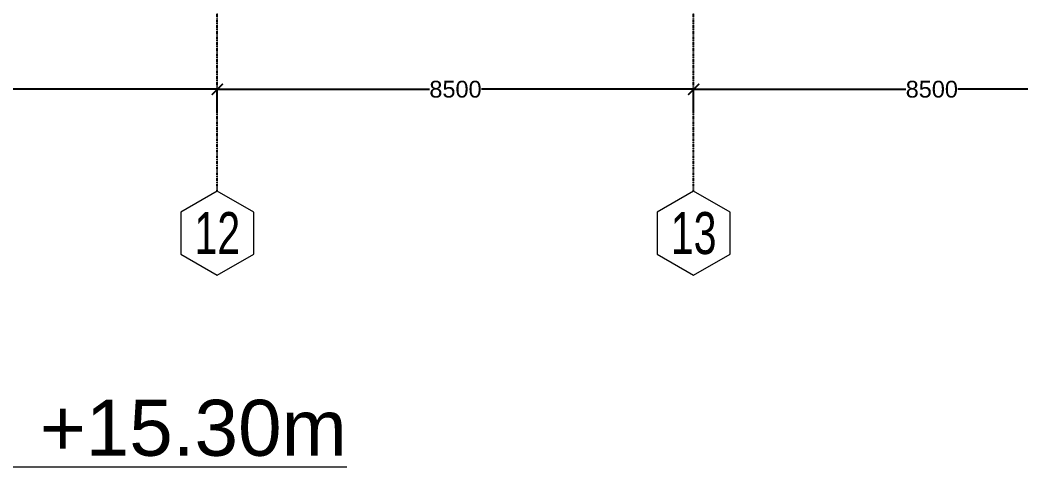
# Model space of a CAD drawing. Header units: millimetres. Extents: x -12345 to 95575, y -11225 to 31862.
# Drawn here: x 47479 to 65341, y -8835 to -851 of the extents above; entities that cross this region are included whole.
import ezdxf
from ezdxf.enums import TextEntityAlignment as Align

# ---------------------------------------------------------------- set-up
doc = ezdxf.new("R2010")
doc.units = ezdxf.units.MM
doc.header["$LTSCALE"] = 0.95
doc.linetypes.add('DXK_LINE_DOT3', pattern=[5.9187, 2.979, -0.9799, 0.9799, -0.9799])
for name, color, linetype in [('COTAS', 8, 'Continuous'), ('HCB-EJES', 1, 'Continuous'), ('HCB-ROTULOS', 2, 'Continuous')]:
    doc.layers.add(name, color=color, linetype=linetype)
doc.layers.add('HCB-TEXT-H1', color=6, linetype='Continuous', lineweight=18)
doc.layers.add('HCB_EJES', color=1, linetype='DXK_LINE_DOT3', lineweight=9)
doc.styles.add('VERDANA', font='arial.ttf')
doc.dimstyles.new('1.125', dxfattribs={"dimscale": 0, "dimtxt": 300, "dimasz": 200, "dimexe": 4, "dimexo": 4, "dimgap": 15, "dimtad": 0, "dimdec": 0, "dimzin": 4, "dimdsep": 46, "dimtxsty": 'VERDANA', "dimblk": 'ARCHTICK', "dimcen": -10, "dimclrd": 256, "dimclrt": 3, "dimadec": 0, "dimazin": 0, "dimtfac": 1, "dimtdec": 0, "dimtmove": 2, "dimatfit": 0, "dimldrblk": 'OBLIQUE', "dimfxl": 0.05, "dimtolj": 1, "dimtzin": 0, "dimarcsym": 0})

# ---------------------------------------------------------------- blocks, each defined once
blk = doc.blocks.new('_ArchTick')
at = {"color": 0, "linetype": 'ByBlock', "const_width": 0.15}
blk.add_lwpolyline([(-0.5, -0.5), (0.5, 0.5)], dxfattribs=at)
blk = doc.blocks.new('*D195')
at = {"layer": 'COTAS', "color": 0, "lineweight": -2, "transparency": 16777216}
for p, q in [((42500, -2507), (42500, -2085)), ((51000, -2507), (51000, -2085))]:
    blk.add_line(p, q, dxfattribs=at)
at = {"layer": 'COTAS', "lineweight": -2, "transparency": 16777216}
for p, q in [((42500, -2089), (46287, -2089)), ((51000, -2089), (47213, -2089))]:
    blk.add_line(p, q, dxfattribs=at)
at = {"layer": 'Defpoints', "color": 0, "transparency": 16777216}
for p in [(42500, -2089), (42500, -2511), (51000, -2511)]:
    blk.add_point(p, dxfattribs=at)
at = {"layer": 'COTAS', "lineweight": -2, "transparency": 16777216, "xscale": 200, "yscale": 200, "zscale": 200, "rotation": 180}
blk.add_blockref('_ArchTick', (42500, -2089), dxfattribs=at)
at = {"layer": 'COTAS', "lineweight": -2, "transparency": 16777216, "xscale": 200, "yscale": 200, "zscale": 200}
blk.add_blockref('_ArchTick', (51000, -2089), dxfattribs=at)
at = {"layer": 'COTAS', "color": 3, "transparency": 16777216, "insert": (46750, -2089), "char_height": 300, "attachment_point": 5, "style": 'VERDANA'}
blk.add_mtext('\\A1;8500', dxfattribs=at)
blk = doc.blocks.new('_Oblique')
at = {"color": 0, "linetype": 'ByBlock', "lineweight": -2}
blk.add_line((-0.5, -0.5), (0.5, 0.5), dxfattribs=at)
blk = doc.blocks.new('*D196')
at = {"layer": 'COTAS', "color": 0, "lineweight": -2, "transparency": 16777216}
for p, q in [((51000, -2507), (51000, -2085)), ((59500, -2507), (59500, -2085))]:
    blk.add_line(p, q, dxfattribs=at)
at = {"layer": 'COTAS', "lineweight": -2, "transparency": 16777216}
for p, q in [((51000, -2089), (54787, -2089)), ((59500, -2089), (55713, -2089))]:
    blk.add_line(p, q, dxfattribs=at)
at = {"layer": 'Defpoints', "color": 0, "transparency": 16777216}
for p in [(51000, -2089), (51000, -2511), (59500, -2511)]:
    blk.add_point(p, dxfattribs=at)
at = {"layer": 'COTAS', "lineweight": -2, "transparency": 16777216, "xscale": 200, "yscale": 200, "zscale": 200, "rotation": 180}
blk.add_blockref('_ArchTick', (51000, -2089), dxfattribs=at)
at = {"layer": 'COTAS', "lineweight": -2, "transparency": 16777216, "xscale": 200, "yscale": 200, "zscale": 200}
blk.add_blockref('_ArchTick', (59500, -2089), dxfattribs=at)
at = {"layer": 'COTAS', "color": 3, "transparency": 16777216, "insert": (55250, -2089), "char_height": 300, "attachment_point": 5, "style": 'VERDANA'}
blk.add_mtext('\\A1;8500', dxfattribs=at)
blk = doc.blocks.new('*D197')
at = {"layer": 'COTAS', "color": 0, "lineweight": -2, "transparency": 16777216}
for p, q in [((59500, -2507), (59500, -2085)), ((68000, -2507), (68000, -2085))]:
    blk.add_line(p, q, dxfattribs=at)
at = {"layer": 'COTAS', "lineweight": -2, "transparency": 16777216}
for p, q in [((59500, -2089), (63287, -2089)), ((68000, -2089), (64213, -2089))]:
    blk.add_line(p, q, dxfattribs=at)
at = {"layer": 'Defpoints', "color": 0, "transparency": 16777216}
for p in [(59500, -2089), (59500, -2511), (68000, -2511)]:
    blk.add_point(p, dxfattribs=at)
at = {"layer": 'COTAS', "lineweight": -2, "transparency": 16777216, "xscale": 200, "yscale": 200, "zscale": 200, "rotation": 180}
blk.add_blockref('_ArchTick', (59500, -2089), dxfattribs=at)
at = {"layer": 'COTAS', "lineweight": -2, "transparency": 16777216, "xscale": 200, "yscale": 200, "zscale": 200}
blk.add_blockref('_ArchTick', (68000, -2089), dxfattribs=at)
at = {"layer": 'COTAS', "color": 3, "transparency": 16777216, "insert": (63750, -2089), "char_height": 300, "attachment_point": 5, "style": 'VERDANA'}
blk.add_mtext('\\A1;8500', dxfattribs=at)

msp = doc.modelspace()

# ---------------------------------------------------------------- linework, layer by layer
at = {"layer": 'HCB-EJES', "linetype": 'DXK_LINE_DOT3'}
for p, q in [((51000, -3906.8), (51000, 29407)), ((59500, -3906.8), (59500, 29407))]:
    msp.add_line(p, q, dxfattribs=at)
at = {"layer": 'HCB_EJES', "color": 40, "linetype": 'ByBlock', "true_color": 0xf8d731}
for points in [[(50350.5, -5031.8), (51000, -5406.8), (51649.5, -5031.8), (51649.5, -4281.8), (51000, -3906.8), (50350.5, -4281.8)], [(58850.5, -5031.8), (59500, -5406.8), (60149.5, -5031.8), (60149.5, -4281.8), (59500, -3906.8), (58850.5, -4281.8)]]:
    msp.add_lwpolyline(points, close=True, dxfattribs=at)

# ---------------------------------------------------------------- texts
at = {"layer": 'HCB-ROTULOS', "color": 4, "style": 'VERDANA', "width": 0.7}
for s, p in [('12', (51000, -4656.8)), ('13', (59500, -4656.8))]:
    msp.add_text(s, height=750, dxfattribs=at).set_placement(p, align=Align.MIDDLE_CENTER)
at = {"layer": 'HCB-TEXT-H1', "style": 'VERDANA'}
msp.add_text('%%UPLANTA DE PISO 4 N.E. +15.30m', height=1000, dxfattribs=at).set_placement((42500, -8135.1), align=Align.MIDDLE_CENTER)

# ---------------------------------------------------------------- dimensions: what is measured, and where the dimension line sits
at = {"layer": 'COTAS'}
for base, p1, p2, picture, middle in [((42500, -2089.1), (51000, -2511.2), (42500, -2511.2), '*D195', (46750, -2089.1)), ((51000, -2089.1), (59500, -2511.2), (51000, -2511.2), '*D196', (55250, -2089.1)), ((59500, -2089.1), (68000, -2511.2), (59500, -2511.2), '*D197', (63750, -2089.1))]:
    dim = msp.add_linear_dim(base=base, p1=p1, p2=p2, dimstyle='1.125', override={"dimscale": 1}, dxfattribs=at)
    dim.commit()
    dim.dimension.update_dxf_attribs({"geometry": picture, "text_midpoint": middle})

doc.saveas('drawing.dxf')
